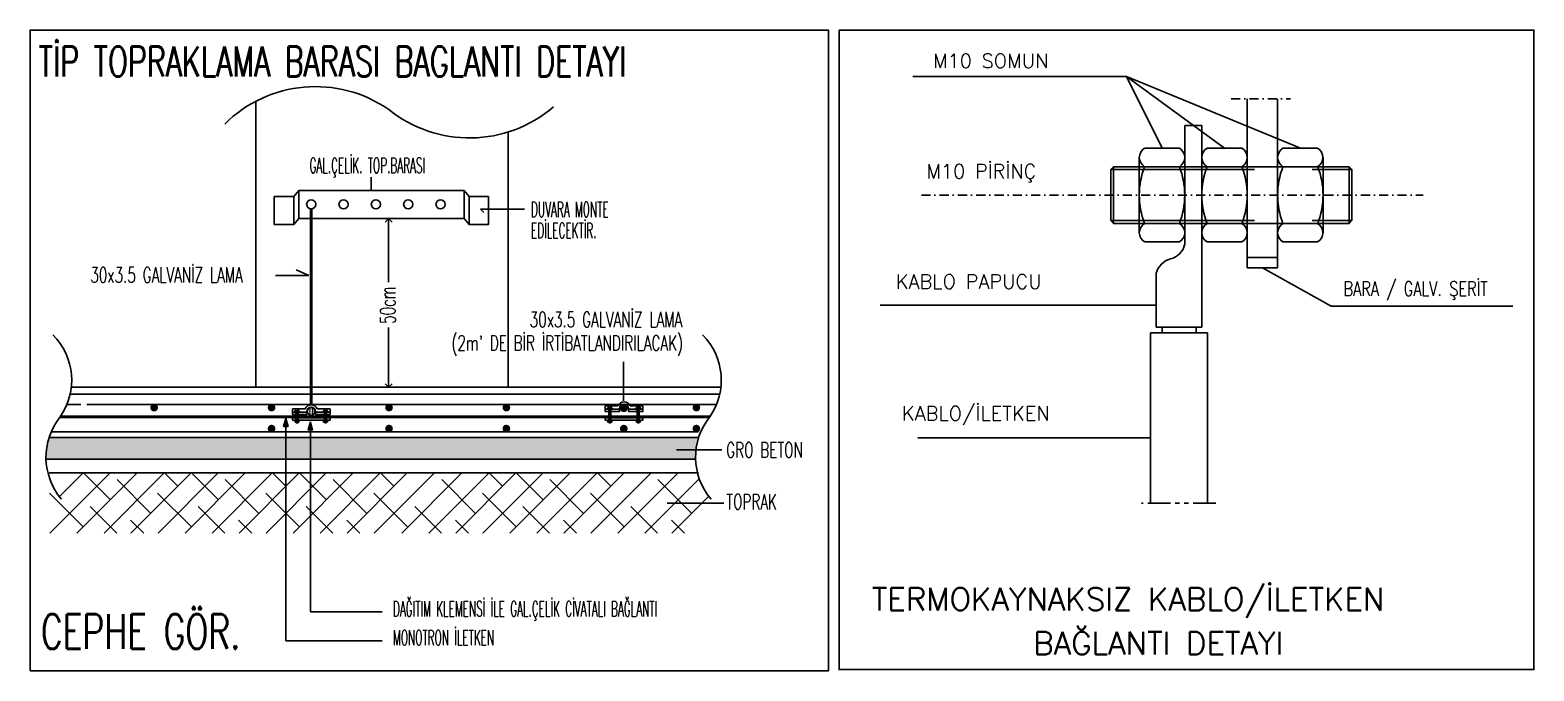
# Model space of a CAD drawing. Header units: millimetres. Extents: x 1852829 to 1882754, y -270850 to -231658.
# Drawn here: x 1856534 to 1857527, y -238614 to -238191 of the extents above; entities that cross this region are included whole.
import ezdxf

# ---------------------------------------------------------------- set-up
doc = ezdxf.new("R2010")
doc.units = ezdxf.units.MM
for name, pattern in [('DASHDOT2', [0.5, 0.25, -0.125, 0, -0.125]), ('DASHED', [0.75, 0.5, -0.25]), ('HIDDEN2', [4.7625, 3.175, -1.5875]), ('PHANTOM2', [1.25, 0.625, -0.125, 0.125, -0.125, 0.125, -0.125])]:
    doc.linetypes.add(name, pattern=pattern)
doc.layers.add('DETAYLAR', color=7, linetype='Continuous')
doc.styles.add('80', font='SIMPLEQ.SHX', dxfattribs={"width": 0.8, "height": 0.2})
doc.styles.add('ARIELTURITLK', font='romanstw.shx', dxfattribs={"height": 0.4})
doc.styles.add('ELEKTRIK', font='romanstw.shx', dxfattribs={"height": 0.2})
doc.styles.add('ERAY', font='romanstw.shx', dxfattribs={"width": 0.8, "height": 20})
doc.styles.get("Standard").update_dxf_attribs({"font": 'ARIALN.TTF'})
doc.linetypes.add('DIYAFON-HATTI', pattern='A,12.7,-5.08,["DF",Standard,S=2.54,R=0,X=-2.54,Y=-1.27],-5.08', length=22.86)
doc.dimstyles.new('1000', dxfattribs={"dimscale": 0, "dimtxt": 0.2, "dimasz": 0.2, "dimexe": 0.2, "dimexo": 0.25, "dimgap": 0.1, "dimtad": 1, "dimdec": 4, "dimlfac": 1000, "dimdsep": 46, "dimtxsty": '80', "dimcen": 0.3, "dimdle": 0.2, "dimclrd": 9, "dimclre": 9, "dimclrt": 2, "dimadec": 0, "dimazin": 0, "dimtfac": 0.5, "dimtdec": 4, "dimtix": 1, "dimtmove": 2, "dimatfit": 3, "dimfxl": 1, "dimtvp": 0.2, "dimtolj": 1, "dimarcsym": 0})

# ---------------------------------------------------------------- blocks, each defined once
blk = doc.blocks.new('Hex Nut - 10 mm side')
at = {"color": 0, "linetype": 'Continuous'}
for p, q in [((-9.2, -6.8), (-9.2, 6.8)), ((-0.7, 9.1), (-8.5, 9.1)), ((-0.7, 4.5), (-8.5, 4.5)), ((0, -6.8), (0, 6.8)), ((-0.7, -4.5), (-8.5, -4.5)), ((-0.7, -9.1), (-8.5, -9.1))]:
    blk.add_line(p, q, dxfattribs=at)
for centre, radius, start, end in [((-5, 6.8), 4.19, 147.13278, 212.86722), ((6.6, 0), 15.7, 163.22135, 196.77865), ((-4.2, 6.8), 4.19, 327.13278, 32.86722), ((-15.7, 0), 15.7, 343.22135, 16.77865), ((-5, -6.8), 4.19, 147.13278, 212.86722), ((-4.2, -6.8), 4.19, 327.13278, 32.86722)]:
    blk.add_arc(centre, radius, start, end, dxfattribs=at)
blk = doc.blocks.new('TD4')
at = {"linetype": 'Continuous', "ltscale": 40}
h = blk.add_hatch(dxfattribs=at)
h.set_pattern_fill('SWAMP', color=2, scale=0.841186, style=0)
h.set_pattern_definition([(0, (-161665.5488, -5180.4263), (0.420593149, 0.7284887028), [0.1051482873, -0.736038011]), (90, (-161665.49623, -5180.42633), (-0.420593149, 0.7284887028), [0.0525741436, -1.404403262]), (90, (-161665.4831, -5180.42633), (-0.420593149, 0.7284887028), [0.042059315, -1.4149180907]), (90, (-161665.50937, -5180.42633), (-0.420593149, 0.7284887028), [0.042059315, -1.4149180907]), (60, (-161665.46994, -5180.4263), (-0.4205931485, 0.728488703), [0.033647452, -0.807538846]), (120, (-161665.5225, -5180.4263), (-0.8411862975, 3e-10), [0.033647452, -0.807538846])])
h.paths.add_polyline_path([(-565.4, 285.7, 1), (-573.9, 285.7, 1)])
at = {"ltscale": 40}
for points in [[(-594.9, 268.9), (-599.9, 268.9), (-597.4, 277.7)], [(-567.9, 265.4), (-572.9, 265.4), (-570.4, 274.2)]]:
    blk.add_hatch(color=2, dxfattribs=at).paths.add_polyline_path(points)
at = {"linetype": 'Continuous', "ltscale": 40}
h = blk.add_hatch(dxfattribs=at)
h.set_pattern_fill('SWAMP', scale=6.360577, style=0)
h.set_pattern_definition([(0, (-120766.5496, -4045.261), (3.18028846, 5.5084212), [0.79507212, -5.5655048]), (90, (-120766.152, -4045.261), (-3.18028846, 5.50842119), [0.39753606, -10.61930633]), (90, (-120766.0527, -4045.261), (-3.18028846, 5.50842119), [0.31802885, -10.69881354]), (90, (-120766.2515, -4045.261), (-3.18028846, 5.50842119), [0.31802885, -10.69881354]), (60, (-120765.9533, -4045.261), (-3.18028846, 5.5084212), [0.25442308, -6.10615385]), (120, (-120766.351, -4045.261), (-6.36057692, 2e-09), [0.25442308, -6.10615385])])
h.paths.add_polyline_path([(-858.1, 256.8, 0.085059), (-861.4, 233), (-146.3, 233, -0.085059), (-142.9, 256.8)])
at = {"color": 8, "linetype": 'DASHDOT2', "ltscale": 40}
blk.add_line((443.5, 629.5), (508.8, 629.5), dxfattribs=at)
at = {"color": 2, "linetype": 'Continuous', "ltscale": 40, "extrusion": (0, 0, -1)}
for p, q in [((461, 443.7), (461, 629.5)), ((494.6, 443.7), (494.6, 629.5)), ((392.3, 469), (392.3, 600.2)), ((392.3, 600.2), (411, 600.2)), ((411, 378.4), (411, 600.2)), ((348.2, 575.2), (386.4, 575.2)), ((416.9, 575.2), (455.2, 575.2)), ((500.5, 575.2), (538.7, 575.2)), ((544.6, 565.1), (544.6, 482.3)), ((310.8, 551.8), (313.9, 554.9)), ((310.8, 551.8), (342.3, 551.8)), ((310.8, 495.6), (310.8, 551.8)), ((313.9, 492.5), (313.9, 554.9)), ((348.2, 554.9), (386.4, 554.9)), ((348.2, 554.9), (381.7, 554.9)), ((416.9, 554.9), (455.2, 554.9)), ((416.9, 554.9), (450.4, 554.9)), ((500.5, 554.9), (534, 554.9)), ((500.5, 554.9), (538.7, 554.9)), ((529.7, 554.9), (573.3, 554.9)), ((544.6, 551.8), (576.4, 551.8)), ((573.3, 492.5), (573.3, 554.9)), ((576.4, 551.8), (573.3, 554.9)), ((576.4, 495.6), (576.4, 551.8)), ((310.8, 495.6), (342.3, 495.6)), ((310.8, 495.6), (313.9, 492.5)), ((348.2, 492.5), (386.4, 492.5)), ((348.2, 492.5), (381.7, 492.5)), ((416.9, 492.5), (455.2, 492.5)), ((416.9, 492.5), (450.4, 492.5)), ((500.5, 492.5), (534, 492.5)), ((500.5, 492.5), (538.7, 492.5)), ((529.7, 492.5), (573.3, 492.5)), ((544.6, 495.6), (576.4, 495.6)), ((576.4, 495.6), (573.3, 492.5)), ((348.2, 472.1), (386.4, 472.1)), ((416.9, 472.1), (455.2, 472.1)), ((500.5, 472.1), (538.7, 472.1)), ((361, 378.4), (361, 437.8)), ((461, 443.7), (494.6, 443.7)), ((417.3, 372.2), (354.8, 372.2)), ((354.8, 184.7), (354.8, 372.2)), ((411, 378.4), (361, 378.4)), ((367.3, 372.2), (367.3, 378.4)), ((404.8, 372.2), (404.8, 378.4)), ((417.3, 184.7), (417.3, 372.2))]:
    blk.add_line(p, q, dxfattribs=at)
at = {"color": 7, "linetype": 'Continuous', "ltscale": 40}
for p, q in [((-630.5, 626.9), (-630.5, 312.3)), ((-352.5, 593.2), (-352.5, 312.3)), ((-119.7, 304.7), (-834.9, 304.7)), ((-118.5, 312.3), (-833.7, 312.3)), ((-142.9, 256.8), (-858.1, 256.8)), ((-146.3, 233), (-861.4, 233)), ((-142.9, 217.9), (-858.1, 217.9))]:
    blk.add_line(p, q, dxfattribs=at)
at = {"color": 2, "linetype": 'Continuous', "ltscale": 40}
for p, q in [((342.3, 565.1), (342.3, 482.3)), ((313.9, 554.9), (348.2, 554.9)), ((-503.3, 543.4), (-503.3, 528.6)), ((313.9, 492.5), (348.2, 492.5)), ((-225.8, 297.4), (-225.8, 340.3)), ((-117.3, 243.2), (-167.1, 243.2)), ((-115.3, 184.6), (-177.6, 184.6))]:
    blk.add_line(p, q, dxfattribs=at)
at = {"color": 2, "linetype": 'HIDDEN2', "ltscale": 40, "extrusion": (0, 0, -1)}
for p, q in [((342.3, 551.8), (544.6, 551.8)), ((342.3, 495.6), (544.6, 495.6)), ((461, 454.9), (494.6, 454.9))]:
    blk.add_line(p, q, dxfattribs=at)
at = {"color": 2, "linetype": 'HIDDEN2', "ltscale": 40}
for p, q in [((386.4, 554.9), (416.9, 554.9)), ((455.2, 554.9), (500.5, 554.9)), ((386.4, 492.5), (416.9, 492.5)), ((455.2, 492.5), (500.5, 492.5))]:
    blk.add_line(p, q, dxfattribs=at)
at = {"linetype": 'Continuous', "ltscale": 40}
for p, q in [((-583, 528.6), (-588.7, 522.3)), ((-401.2, 528.6), (-395.6, 522.3)), ((-583, 497.8), (-588.7, 491.5)), ((-401.2, 497.8), (-395.6, 491.5))]:
    blk.add_line(p, q, dxfattribs=at)
at = {"color": 8, "linetype": 'DASHDOT2', "ltscale": 40, "extrusion": (0, 0, -1)}
blk.add_line((102.3, 523.7), (654.9, 523.7), dxfattribs=at)
at = {"ltscale": 40}
for p, q in [((-484.2, 497.8), (-488, 494.1)), ((-484.2, 427.9), (-484.2, 497.8)), ((-484.2, 497.8), (-480.4, 494.1)), ((-383.2, 508.4), (-379.4, 504.6)), ((-334.5, 508.4), (-383.2, 508.4)), ((-608.8, 435.2), (-572.2, 435.2)), ((-572.2, 435.2), (-586.1, 441.5)), ((-484.2, 312.3), (-484.2, 377.8)), ((-484.2, 312.3), (-488, 316)), ((-484.2, 312.3), (-480.4, 316)), ((-857.1, 151.6), (-790.8, 217.9)), ((-846.6, 191.8), (-820.5, 217.9)), ((-827.4, 151.6), (-761.1, 217.9)), ((-790.6, 188.3), (-820.2, 217.9)), ((-797.6, 151.6), (-731.3, 217.9)), ((-767.9, 151.6), (-701.6, 217.9)), ((-738.1, 151.6), (-671.8, 217.9)), ((-716.3, 203.2), (-731, 217.9)), ((-708.4, 151.6), (-642.1, 217.9)), ((-671.7, 188.3), (-701.2, 217.9)), ((-678.7, 151.6), (-612.4, 217.9)), ((-648.9, 151.6), (-582.6, 217.9)), ((-619.2, 151.6), (-552.9, 217.9)), ((-597.3, 203.2), (-612, 217.9)), ((-589.4, 151.6), (-523.1, 217.9)), ((-552.7, 188.3), (-582.3, 217.9)), ((-559.7, 151.6), (-493.4, 217.9)), ((-530, 151.6), (-463.7, 217.9)), ((-500.2, 151.6), (-433.9, 217.9)), ((-478.4, 203.2), (-493.1, 217.9)), ((-469.8, 151.6), (-403.5, 217.9)), ((-440, 151.6), (-373.7, 217.9)), ((-410.3, 151.6), (-344, 217.9)), ((-380.6, 151.6), (-314.2, 217.9)), ((-358.7, 203.2), (-373.4, 217.9)), ((-350.8, 151.6), (-284.5, 217.9)), ((-314.1, 188.3), (-343.7, 217.9)), ((-321.1, 151.6), (-254.8, 217.9)), ((-291.3, 151.6), (-225, 217.9)), ((-261.6, 151.6), (-195.3, 217.9)), ((-239.7, 203.2), (-254.4, 217.9)), ((-231.9, 151.6), (-165.5, 217.9)), ((-746, 173.4), (-783.2, 210.6)), ((-627.1, 173.4), (-664.2, 210.6)), ((-508.1, 173.4), (-545.3, 210.6)), ((-388.4, 173.4), (-425.6, 210.6)), ((-269.5, 173.4), (-306.6, 210.6)), ((-202.1, 151.6), (-142.2, 211.5)), ((-150.5, 173.4), (-187.7, 210.6)), ((-820.4, 158.6), (-857.5, 195.7)), ((-701.4, 158.6), (-738.6, 195.7)), ((-582.4, 158.6), (-619.6, 195.7)), ((-463.5, 158.6), (-500.7, 195.7)), ((-343.8, 158.6), (-381, 195.7)), ((-224.9, 158.6), (-262, 195.7)), ((-172.4, 151.6), (-131.7, 192.2)), ((-783.6, 151.6), (-812.9, 180.9)), ((-753.9, 151.6), (-768.3, 166)), ((-664.7, 151.6), (-694, 180.9)), ((-634.9, 151.6), (-649.4, 166)), ((-545.7, 151.6), (-575, 180.9)), ((-516, 151.6), (-530.4, 166)), ((-426, 151.6), (-455.3, 180.9)), ((-396.3, 151.6), (-410.7, 166)), ((-307.1, 151.6), (-336.4, 180.9)), ((-277.3, 151.6), (-291.8, 166)), ((-188.1, 151.6), (-217.4, 180.9)), ((-158.4, 151.6), (-172.8, 166))]:
    blk.add_line(p, q, dxfattribs=at)
at = {"color": 8, "ltscale": 40}
for p, q in [((-590.2, 288.4), (-590.2, 284.8)), ((-576.2, 288.4), (-590.2, 288.4)), ((-574.4, 285.5), (-574.4, 282.4)), ((-564.6, 285.5), (-564.6, 282.4)), ((-562.8, 288.4), (-548.7, 288.4)), ((-548.7, 288.4), (-548.7, 284.8)), ((-245.8, 291.7), (-245.8, 288.1)), ((-231.7, 291.7), (-245.8, 291.7)), ((-229.9, 288.8), (-229.9, 285.7)), ((-220.1, 288.8), (-220.1, 285.7)), ((-218.3, 291.7), (-204.2, 291.7)), ((-204.2, 291.7), (-204.2, 288.1))]:
    blk.add_line(p, q, dxfattribs=at)
at = {"color": 8, "linetype": 'Continuous', "ltscale": 40}
for p, q in [((-587.4, 285.4), (-587.4, 285.8)), ((-582.9, 285.4), (-587.4, 285.4)), ((-585.5, 286.7), (-586.5, 286.7)), ((-586.3, 273.3), (-586.3, 285.4)), ((-586.3, 284.7), (-584, 284.7)), ((-585.5, 286.7), (-585.5, 286.2)), ((-584.8, 286.2), (-585.5, 286.2)), ((-584.8, 286.7), (-584.8, 286.2)), ((-584.8, 286.7), (-583.8, 286.7)), ((-584, 273.3), (-584, 285.4)), ((-582.9, 285.4), (-582.9, 285.8)), ((-556, 285.4), (-556, 285.8)), ((-556, 285.4), (-551.5, 285.4)), ((-554.1, 286.7), (-555.1, 286.7)), ((-554.9, 273.3), (-554.9, 285.4)), ((-552.6, 284.7), (-554.9, 284.7)), ((-554.1, 286.7), (-554.1, 286.2)), ((-554.1, 286.2), (-553.4, 286.2)), ((-553.4, 286.7), (-552.4, 286.7)), ((-553.4, 286.7), (-553.4, 286.2)), ((-552.6, 273.3), (-552.6, 285.4)), ((-551.5, 285.4), (-551.5, 285.8)), ((-243, 288.7), (-243, 289.1)), ((-238.4, 288.7), (-243, 288.7)), ((-241, 290), (-242.1, 290)), ((-241.9, 273.3), (-241.9, 288.7)), ((-241.9, 288), (-239.6, 288)), ((-241, 290), (-241, 289.5)), ((-240.4, 289.5), (-241, 289.5)), ((-240.4, 290), (-240.4, 289.5)), ((-240.4, 290), (-239.3, 290)), ((-239.6, 273.3), (-239.6, 288.7)), ((-238.4, 288.7), (-238.4, 289.1)), ((-211.6, 288.7), (-211.6, 289.1)), ((-211.6, 288.7), (-207, 288.7)), ((-209.6, 290), (-210.7, 290)), ((-210.4, 273.3), (-210.4, 288.7)), ((-208.2, 288), (-210.4, 288)), ((-209.6, 290), (-209.6, 289.5)), ((-209.6, 289.5), (-209, 289.5)), ((-209, 290), (-207.9, 290)), ((-209, 290), (-209, 289.5)), ((-208.2, 273.3), (-208.2, 288.7)), ((-207, 288.7), (-207, 289.1)), ((-585.9, 272.9), (-586.3, 273.3)), ((-586.3, 273.3), (-584, 273.3)), ((-585.9, 272.9), (-584.4, 272.9)), ((-584.4, 272.9), (-584, 273.3)), ((-552.6, 273.3), (-554.9, 273.3)), ((-554.5, 272.9), (-554.9, 273.3)), ((-553, 272.9), (-554.5, 272.9)), ((-553, 272.9), (-552.6, 273.3)), ((-241.5, 272.9), (-241.9, 273.3)), ((-241.9, 273.3), (-239.6, 273.3)), ((-241.5, 272.9), (-239.9, 272.9)), ((-239.9, 272.9), (-239.6, 273.3)), ((-208.2, 273.3), (-210.4, 273.3)), ((-210.1, 272.9), (-210.4, 273.3)), ((-208.5, 272.9), (-210.1, 272.9)), ((-208.5, 272.9), (-208.2, 273.3))]:
    blk.add_line(p, q, dxfattribs=at)
at = {"color": 8, "linetype": 'DASHED', "ltscale": 40}
for p, q in [((-585.9, 273.3), (-585.9, 284.7)), ((-584.4, 273.3), (-584.4, 284.7)), ((-554.5, 273.3), (-554.5, 284.7)), ((-553, 273.3), (-553, 284.7)), ((-241.5, 273.3), (-241.5, 288)), ((-239.9, 273.3), (-239.9, 288)), ((-210.1, 273.3), (-210.1, 288)), ((-208.5, 273.3), (-208.5, 288))]:
    blk.add_line(p, q, dxfattribs=at)
at = {"color": 2, "ltscale": 40}
for p, q in [((-597.4, 270.8), (-597.4, 33.2)), ((-570.4, 267.3), (-570.4, 65)), ((-570.4, 65), (-491.2, 65)), ((-597.4, 33.2), (-491.2, 33.2))]:
    blk.add_line(p, q, dxfattribs=at)
at = {"color": 8, "linetype": 'PHANTOM2', "ltscale": 40, "extrusion": (0, 0, -1)}
blk.add_line((426.6, 184.7), (344.8, 184.7), dxfattribs=at)
at = {"color": 4, "ltscale": 4}
for points in [[(-879, 0), (0, 0), (0, 705.3), (-879, 705.3)], [(11.7, 705.3), (776.8, 705.3), (776.8, 1.5), (11.7, 1.5)]]:
    blk.add_lwpolyline(points, close=True, dxfattribs=at)
at = {"linetype": 'Continuous', "ltscale": 40}
for points in [[(-610.1, 522.3), (-588.7, 522.3), (-588.7, 491.5), (-610.1, 491.5)], [(-583, 528.6), (-401.2, 528.6), (-401.2, 497.8), (-583, 497.8)], [(-374.1, 522.3), (-395.6, 522.3), (-395.6, 491.5), (-374.1, 491.5)]]:
    blk.add_lwpolyline(points, close=True, dxfattribs=at)
at = {"color": 6, "ltscale": 40, "const_width": 3.36}
for points in [[(-569.5, 293.5), (-569.5, 508.5)], [(-845.7, 279.8), (-130.5, 279.8)]]:
    blk.add_lwpolyline(points, dxfattribs=at)
at = {"color": 8, "ltscale": 40}
for points in [[(478, 443.6), (553.7, 401.4), (753.4, 401.4)], [(-576.2, 284.8), (-574.4, 284.8), (-574.4, 282.4), (-576.2, 282.4)], [(-231.7, 288.1), (-229.9, 288.1), (-229.9, 285.7), (-231.7, 285.7)], [(-562.8, 278.4), (-590.2, 278.4), (-590.2, 276), (-562.8, 276)], [(-576.2, 278.4), (-548.7, 278.4), (-548.7, 276), (-576.2, 276)], [(-218.3, 278.4), (-245.8, 278.4), (-245.8, 276), (-218.3, 276)], [(-231.7, 278.4), (-204.2, 278.4), (-204.2, 276), (-231.7, 276)]]:
    blk.add_lwpolyline(points, dxfattribs=at)
at = {"color": 2, "ltscale": 40}
for points in [[(-838.5, 293.1), (-823, 293.1)], [(-816.7, 293.1), (-123.4, 293.1)], [(-143.3, 263.2), (-855.7, 263.2)]]:
    blk.add_lwpolyline(points, dxfattribs=at)
at = {"color": 2, "linetype": 'Continuous', "ltscale": 40, "const_width": 4.21}
for points in [[(-744.5, 289.8, 1), (-740.3, 289.8, 1)], [(-615.2, 289.8, 1), (-611, 289.8, 1)], [(-485.9, 289.8, 1), (-481.7, 289.8, 1)], [(-356.7, 289.8, 1), (-352.5, 289.8, 1)], [(-227.4, 289, 1), (-223.2, 289, 1)], [(-147.5, 289.8, 1), (-143.3, 289.8, 1)], [(-615.2, 266.7, 1), (-611, 266.7, 1)], [(-485.9, 266.7, 1), (-481.7, 266.7, 1)], [(-356.7, 266.7, 1), (-352.5, 266.7, 1)], [(-227.4, 266.7, 1), (-223.2, 266.7, 1)], [(-147.5, 266.7, 1), (-143.3, 266.7, 1)]]:
    blk.add_lwpolyline(points, format="xyb", close=True, dxfattribs=at)
at = {"color": 8, "ltscale": 40}
for points in [[(-590.2, 284.8), (-574.4, 284.8), (-574.4, 282.4), (-590.2, 282.4)], [(-582, 285), (-588.4, 285), (-588.4, 284.8), (-582, 284.8)], [(-548.7, 284.8), (-564.6, 284.8), (-564.6, 282.4), (-548.7, 282.4)], [(-557, 285), (-550.5, 285), (-550.5, 284.8), (-557, 284.8)], [(-245.8, 288.1), (-229.9, 288.1), (-229.9, 285.7), (-245.8, 285.7)], [(-237.5, 288.3), (-243.9, 288.3), (-243.9, 288.1), (-237.5, 288.1)], [(-204.2, 288.1), (-220.1, 288.1), (-220.1, 285.7), (-204.2, 285.7)], [(-212.5, 288.3), (-206.1, 288.3), (-206.1, 288.1), (-212.5, 288.1)], [(-582, 275.8), (-588.4, 275.8), (-588.4, 276), (-582, 276)], [(-557, 275.8), (-550.5, 275.8), (-550.5, 276), (-557, 276)], [(-237.5, 275.8), (-243.9, 275.8), (-243.9, 276), (-237.5, 276)], [(-212.5, 275.8), (-206.1, 275.8), (-206.1, 276), (-212.5, 276)]]:
    blk.add_lwpolyline(points, close=True, dxfattribs=at)
at = {"color": 2, "ltscale": 40, "flags": 128}
for points in [[(-597.4, 277.7), (-594.9, 268.9), (-599.9, 268.9)], [(-570.4, 274.2), (-567.9, 265.4), (-572.9, 265.4)]]:
    blk.add_lwpolyline(points, close=True, dxfattribs=at)
at = {"color": 2, "linetype": 'Continuous', "ltscale": 40}
for centre in [(-569.5, 513.5), (-533.9, 513.5), (-498.3, 513.5), (-462.7, 513.5), (-427.1, 513.5)]:
    blk.add_circle(centre, 4.98, dxfattribs=at)
at = {"color": 6, "linetype": 'Continuous', "ltscale": 40}
blk.add_circle((-569.6, 285.7), 4.22, dxfattribs=at)
at = {"color": 7, "linetype": 'Continuous', "ltscale": 40}
for centre, radius, start, end in [((-564.8, 501.2), 141.9, 55.3279, 134.7808), ((-395.2, 728.5), 141.9, 231.2198, 310.6727), ((-904.2, 320), 71, 325.3279, 44.7808), ((-189, 320), 71, 325.3279, 44.7808), ((-790.5, 235.2), 71, 141.2198, 220.6727), ((-75.3, 235.2), 71, 141.2198, 220.6727)]:
    blk.add_arc(centre, radius, start, end, dxfattribs=at)
at = {"color": 2, "linetype": 'Continuous', "ltscale": 40}
for centre, radius, start, end in [((354, 565.1), 11.7, 120, 240), ((380.6, 565.1), 11.7, 300, 60), ((422.8, 565.1), 11.7, 120, 240), ((449.3, 565.1), 11.7, 300, 60), ((506.3, 565.1), 11.7, 120, 240), ((532.8, 565.1), 11.7, 300, 60), ((428.5, 523.7), 86.2, 158.7453, 201.2547), ((306.1, 523.7), 86.2, 338.7453, 21.2547), ((497.2, 523.7), 86.2, 158.7453, 201.2547), ((374.8, 523.7), 86.2, 338.7453, 21.2547), ((580.8, 523.7), 86.2, 158.7453, 201.2547), ((458.4, 523.7), 86.2, 338.7453, 21.2547), ((354, 482.3), 11.7, 120, 240), ((380.6, 482.3), 11.7, 300, 60), ((422.8, 482.3), 11.7, 120, 240), ((449.3, 482.3), 11.7, 300, 60), ((506.3, 482.3), 11.7, 120, 240), ((532.8, 482.3), 11.7, 300, 60), ((371.7, 474), 21.1, 283.5005, 346.4995), ((381.6, 432.8), 21.2, 103.5309, 166.4691)]:
    blk.add_arc(centre, radius, start, end, dxfattribs=at)
at = {"color": 8, "linetype": 'Continuous', "ltscale": 40}
for centre, start, end in [((-586.5, 285.8), 90, 180), ((-583.8, 285.8), 0, 90), ((-555.1, 285.8), 90, 180), ((-552.4, 285.8), 0, 90), ((-242.1, 289.1), 90, 180), ((-239.3, 289.1), 0, 90), ((-210.7, 289.1), 90, 180), ((-207.9, 289.1), 0, 90)]:
    blk.add_arc(centre, 0.914, start, end, dxfattribs=at)
at = {"color": 8, "ltscale": 40}
for centre, radius, start, end in [((-569.5, 285.5), 7.3, 23.3966, 156.6034), ((-569.5, 285.5), 4.9, 0, 180), ((-225, 288.8), 7.3, 23.3966, 156.6034), ((-225, 288.8), 4.9, 0, 180)]:
    blk.add_arc(centre, radius, start, end, dxfattribs=at)
blk.add_solid([(478, 443.5), (477.8, 443.7), (478, 443.6)], dxfattribs=at)
at = {"color": 8, "ltscale": 40, "yscale": 0.232167418289464}
for p, xscale, zscale, rotation in [((-585.2, 275.8), 0.232167418289464, 0.232167418289464, 90), ((-553.8, 275.8), -0.232167418289464, 0.2321674182692308, 270), ((-240.7, 275.8), 0.232167418289464, 0.232167418289464, 90), ((-209.3, 275.8), -0.232167418289464, 0.2321674182692308, 270)]:
    blk.add_blockref('Hex Nut - 10 mm side', p, dxfattribs=dict(at, xscale=xscale, zscale=zscale, rotation=rotation))
at = {"color": 2, "ltscale": 40}
for s, height, style, width, p in [('TİP TOPRAKLAMA BARASI BAGLANTI DETAYI', 33.075, 'ARIELTURITLK', 0.7, (-869.5, 654.3)), ('GAL.ÇELİK. TOP.BARASI', 16.824, 'ERAY', 0.5, (-571.4, 548)), ('DUVARA MONTE', 16.824, 'ERAY', 0.5, (-327.5, 499.6)), ('EDİLECEKTİR.', 16.824, 'ERAY', 0.5, (-327.5, 476.4)), ('30x3.5 GALVANİZ LAMA ', 16.824, 'ERAY', 0.65, (-812.7, 427.4)), ('BARA / GALV. ŞERİT', 15.619, 'ELEKTRIK', 0.75, (567.1, 412.9)), ('30x3.5 GALVANİZ LAMA ', 16.824, 'ERAY', 0.65, (-328.9, 378.3)), (" (2m' DE BİR İRTİBATLANDIRILACAK)", 16.824, 'ERAY', 0.65, (-422.6, 352.5)), ('GRO BETON', 16.82, 'ERAY', 0.65, (-112.5, 234.8)), ('TOPRAK ', 16.82, 'ERAY', 0.65, (-112.5, 177.8)), ('CEPHE GÖR.', 38.16, 'ARIELTURITLK', 0.7, (-867.1, 24.2)), ('DAĞITIM KLEMENSİ İLE GAL.ÇELİK CİVATALI BAĞLANTI', 16.824, 'ERAY', 0.5, (-479.5, 60)), ('MONOTRON İLETKEN', 16.824, 'ERAY', 0.5, (-479.5, 28.2))]:
    blk.add_text(s, height=height, dxfattribs=dict(at, style=style, width=width)).set_placement(p)
at = {"color": 2, "ltscale": 40, "style": 'ELEKTRIK'}
for s, height, p in [('M10 SOMUN', 15.62, (115.1, 663.7)), ('M10 PİRİNÇ', 15.62, (107.8, 542.1)), ('KABLO PAPUCU', 15.619, (74.1, 420.7)), ('KABLO/İLETKEN', 15.619, (80.9, 275.6))]:
    blk.add_text(s, height=height, dxfattribs=at).set_placement(p)
at = {"color": 2, "ltscale": 40, "style": 'ERAY', "width": 0.65}
blk.add_text('50cm', height=16.82, rotation=90, dxfattribs=at).set_placement((-476.8, 382))
at = {"color": 4, "linetype": 'DIYAFON-HATTI', "lineweight": 0, "ltscale": 40, "style": 'ELEKTRIK'}
for s, p in [('TERMOKAYNAKSIZ KABLO/İLETKEN', (47.8, 66.6)), ('BAĞLANTI DETAYI', (225.6, 17.9))]:
    blk.add_text(s, height=24.99, dxfattribs=at).set_placement(p)
at = {"color": 8, "ltscale": 40}
for points in [[(367.3, 575.2), (328.3, 654.3), (92.8, 654.3)], [(436, 575.2), (328.3, 654.3)], [(519.6, 575.2), (328.3, 654.3)], [(361, 402.4), (57, 402.4)], [(354.8, 256.4), (98.6, 256.4)]]:
    blk.add_leader(points, dimstyle='1000', override={"dimscale": 1, "dimtxt": 0.2, "dimasz": 0.15}, dxfattribs=at)

msp = doc.modelspace()

# ---------------------------------------------------------------- block references
at = {"layer": 'DETAYLAR', "transparency": 33554687, "xscale": 0.6000000000000001, "yscale": 0.6000000000000001, "zscale": 0.6000000000000001}
msp.add_blockref('TD4', (1857061.27, -238613.86), dxfattribs=at)

doc.saveas('drawing.dxf')
